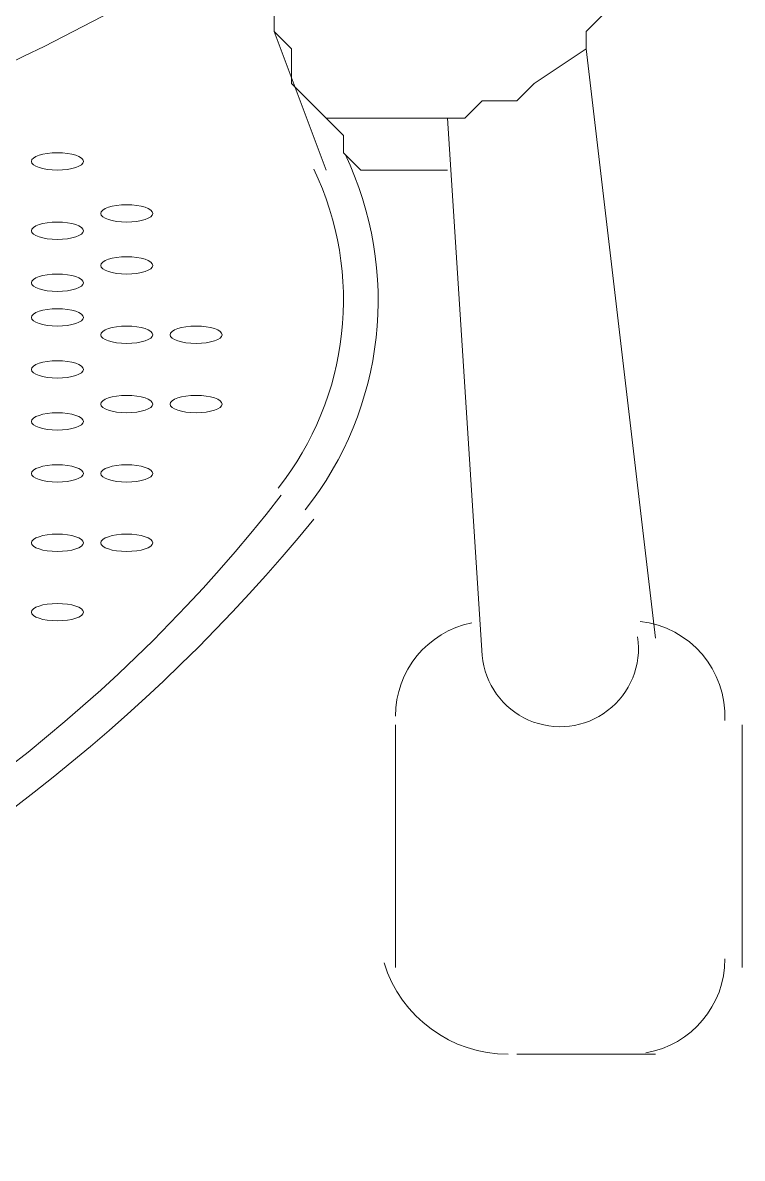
# Model space of a CAD drawing. Header units: metres. Extents: x 29 to 86.9, y -23.2 to 39.7.
# Drawn here: x 80.0678 to 80.1693, y -17.0552 to -16.895 of the extents above; entities that cross this region are included whole.
import ezdxf

# ---------------------------------------------------------------- set-up
doc = ezdxf.new("R2010")
doc.units = ezdxf.units.M
doc.header["$LTSCALE"] = 100
doc.layers.get('0').update_dxf_attribs({"color": 254})
doc.layers.add('Arqui', color=8, linetype='Continuous', lineweight=0)

# ---------------------------------------------------------------- blocks, each defined once
blk = doc.blocks.new('A$C9582355f')
at = {"layer": 'Arqui'}
for points in [[(51.00498407206152, 6.248874245426123, 0.06904268617297561), (51.09355411730957, 6.281661377473938, -0.06904268617297561), (51.00498407206152, 6.248874245426123, 0.06904268617297561), (51.09334474949361, 6.2821006316899, 0.23020382304753), (51.1194562984137, 6.314617182553775)], [(50.94570209220552, 6.231233301121847, 0.03702395519630379), (51.0076128964136, 6.236932160521974, 0.06904277544358724), (51.09908997746953, 6.271294185602073, 0.230532055927802), (51.13151944051759, 6.312533947106203)], [(51.171917912428, 6.182311795992973, -1.027903157981028), (51.14999553276556, 6.179699911393982), (51.14510433276558, 6.255513511393929)], [(50.74301206037359, 6.202296008138092, 0.2538010257356901), (50.93202715296553, 6.119312373602042, 0.2538010257352928), (51.12166220515752, 6.202296008138092)], [(50.7408677827496, 6.198947223601863, 0.2278580694967716), (50.93380057980556, 6.108792184993945, 0.2278580694966489), (51.1262520827816, 6.198947223601863)]]:
    blk.add_lwpolyline(points, format="xyb", dxfattribs=at)
for points in [[(51.16711473276558, 6.27018711139408), (51.1646691327656, 6.267741511393979), (51.1646691327656, 6.265295911393878), (51.15733233276552, 6.260404711394131), (51.15488673276553, 6.25795911139403), (51.15244113276555, 6.25795911139403), (51.14999553276556, 6.25795911139403), (51.14754993276557, 6.255513511393929), (51.14510433276558, 6.255513511393929), (51.13776753276562, 6.255513511393929), (51.13287633276553, 6.255513511393929), (51.12798513276556, 6.255513511393929), (51.12553953276557, 6.25795911139403), (51.12309393276558, 6.260404711394131), (51.12309393276558, 6.265295911393878), (51.1206483327656, 6.267741511393979), (51.1206483327656, 6.27018711139408)], [(51.12798513276556, 6.24817671139408), (51.1206483327656, 6.267741511393979)], [(51.17445153276554, 6.182145511394083), (51.1646691327656, 6.265295911393878)], [(51.12798513276556, 6.255513511393929), (51.13043073276555, 6.253067911393828), (51.13043073276555, 6.250622311394181), (51.13287633276553, 6.24817671139408), (51.13532193276552, 6.24817671139408), (51.14021313276561, 6.24817671139408), (51.14510433276558, 6.24817671139408)], [(51.13776753276562, 6.135679111393983), (51.13776753276562, 6.169917511394033)], [(51.1866795327656, 6.169917511394033), (51.1866795327656, 6.135679111393983)], [(51.17445153276554, 6.123451111393933), (51.15488673276553, 6.123451111393933)]]:
    blk.add_lwpolyline(points, dxfattribs=at)
for centre, radius, start, end in [((51.08763276150552, 6.22983469762903), 0.0476891745964063, 321.6577184458241, 25.58718994639256), ((51.08763271884999, 6.229834692659097), 0.04279800939919531, 321.6577388138259, 25.58716854015584), ((51.15121831822006, 6.171140313813794), 0.01345078545446611, 101.5740174122824, 180.0000103082589), ((51.17078313609608, 6.171140321568146), 0.01345079319591654, 357.3961639794975, 83.69936872081506), ((51.1707831145248, 6.136901914025202), 0.01345081823974233, 279.8768008800223, 359.9999887925794), ((51.15366394220263, 6.141793115787095), 0.01834200439380345, 197.3034382912966, 269.9999705209949)]:
    blk.add_arc(centre, radius, start, end, dxfattribs=at)
for points in [[(51.09007833276559, 6.250622311394181), (51.08805232435753, 6.250622311394181), (51.08640993276555, 6.250074839378158), (51.08640993276555, 6.249399511394131)], [(51.09374673276562, 6.249399511394131), (51.09374673276562, 6.250074839378158), (51.09210434117352, 6.250622311394181), (51.09007833276559, 6.250622311394181)], [(51.08640993276555, 6.249399511394131), (51.08640993276555, 6.248724183410104), (51.08805232435753, 6.24817671139408), (51.09007833276559, 6.24817671139408)], [(51.09007833276559, 6.24817671139408), (51.09210434117352, 6.24817671139408), (51.09374673276562, 6.248724183410104), (51.09374673276562, 6.249399511394131)], [(51.09986073276553, 6.243285511393879), (51.0978347243576, 6.243285511393879), (51.09619233276561, 6.242738039377855), (51.09619233276561, 6.242062711393828)], [(51.10352913276557, 6.242062711393828), (51.10352913276557, 6.242738039377855), (51.10188674117359, 6.243285511393879), (51.09986073276553, 6.243285511393879)], [(51.09619233276561, 6.242062711393828), (51.09619233276561, 6.241387383409801), (51.0978347243576, 6.240839911394232), (51.09986073276553, 6.240839911394232)], [(51.09986073276553, 6.240839911394232), (51.10188674117359, 6.240839911394232), (51.10352913276557, 6.241387383409801), (51.10352913276557, 6.242062711393828)], [(51.09007833276559, 6.240839911394232), (51.08805232435753, 6.240839911394232), (51.08640993276555, 6.240292439378209), (51.08640993276555, 6.239617111394182)], [(51.08640993276555, 6.239617111394182), (51.08640993276555, 6.238941783410155), (51.08805232435753, 6.238394311394131), (51.09007833276559, 6.238394311394131)], [(51.09374673276562, 6.239617111394182), (51.09374673276562, 6.240292439378209), (51.09210434117352, 6.240839911394232), (51.09007833276559, 6.240839911394232)], [(51.09007833276559, 6.238394311394131), (51.09210434117352, 6.238394311394131), (51.09374673276562, 6.238941783410155), (51.09374673276562, 6.239617111394182)], [(51.09986073276553, 6.23594871139403), (51.0978347243576, 6.23594871139403), (51.09619233276561, 6.235401239378007), (51.09619233276561, 6.23472591139398)], [(51.09619233276561, 6.23472591139398), (51.09619233276561, 6.234050583409953), (51.0978347243576, 6.233503111393929), (51.09986073276553, 6.233503111393929)], [(51.10352913276557, 6.23472591139398), (51.10352913276557, 6.235401239378007), (51.10188674117359, 6.23594871139403), (51.09986073276553, 6.23594871139403)], [(51.09986073276553, 6.233503111393929), (51.10188674117359, 6.233503111393929), (51.10352913276557, 6.234050583409953), (51.10352913276557, 6.23472591139398)], [(51.09007833276559, 6.233503111393929), (51.08805232435753, 6.233503111393929), (51.08640993276555, 6.232955639377906), (51.08640993276555, 6.232280311393879)], [(51.09374673276562, 6.232280311393879), (51.09374673276562, 6.232955639377906), (51.09210434117352, 6.233503111393929), (51.09007833276559, 6.233503111393929)], [(51.08640993276555, 6.232280311393879), (51.08640993276555, 6.231604983409852), (51.08805232435753, 6.231057511393828), (51.09007833276559, 6.231057511393828)], [(51.09007833276559, 6.231057511393828), (51.09210434117352, 6.231057511393828), (51.09374673276562, 6.231604983409852), (51.09374673276562, 6.232280311393879)], [(51.09007833276559, 6.228611911394182), (51.08805232435753, 6.228611911394182), (51.08640993276555, 6.228064439378159), (51.08640993276555, 6.227389111394132)], [(51.09374673276562, 6.227389111394132), (51.09374673276562, 6.228064439378159), (51.09210434117352, 6.228611911394182), (51.09007833276559, 6.228611911394182)], [(51.08640993276555, 6.227389111394132), (51.08640993276555, 6.226713783410105), (51.08805232435753, 6.226166311394081), (51.09007833276559, 6.226166311394081)], [(51.09007833276559, 6.226166311394081), (51.09210434117352, 6.226166311394081), (51.09374673276562, 6.226713783410105), (51.09374673276562, 6.227389111394132)], [(51.09986073276553, 6.226166311394081), (51.0978347243576, 6.226166311394081), (51.09619233276561, 6.225618839378058), (51.09619233276561, 6.224943511394031)], [(51.09619233276561, 6.224943511394031), (51.09619233276561, 6.224268183410004), (51.0978347243576, 6.22372071139398), (51.09986073276553, 6.22372071139398)], [(51.10352913276557, 6.224943511394031), (51.10352913276557, 6.225618839378058), (51.10188674117359, 6.226166311394081), (51.09986073276553, 6.226166311394081)], [(51.09986073276553, 6.22372071139398), (51.10188674117359, 6.22372071139398), (51.10352913276557, 6.224268183410004), (51.10352913276557, 6.224943511394031)], [(51.1096431327656, 6.226166311394081), (51.10761712435755, 6.226166311394081), (51.10597473276556, 6.225618839378058), (51.10597473276556, 6.224943511394031)], [(51.10597473276556, 6.224943511394031), (51.10597473276556, 6.224268183410004), (51.10761712435755, 6.22372071139398), (51.1096431327656, 6.22372071139398)], [(51.11331153276552, 6.224943511394031), (51.11331153276552, 6.225618839378058), (51.11166914117354, 6.226166311394081), (51.1096431327656, 6.226166311394081)], [(51.1096431327656, 6.22372071139398), (51.11166914117354, 6.22372071139398), (51.11331153276552, 6.224268183410004), (51.11331153276552, 6.224943511394031)], [(51.09007833276559, 6.221275111393879), (51.08805232435753, 6.221275111393879), (51.08640993276555, 6.220727639377856), (51.08640993276555, 6.220052311393829)], [(51.09374673276562, 6.220052311393829), (51.09374673276562, 6.220727639377856), (51.09210434117352, 6.221275111393879), (51.09007833276559, 6.221275111393879)], [(51.08640993276555, 6.220052311393829), (51.08640993276555, 6.219376983409802), (51.08805232435753, 6.218829511394233), (51.09007833276559, 6.218829511394233)], [(51.09007833276559, 6.218829511394233), (51.09210434117352, 6.218829511394233), (51.09374673276562, 6.219376983409802), (51.09374673276562, 6.220052311393829)], [(51.09986073276553, 6.216383911394132), (51.0978347243576, 6.216383911394132), (51.09619233276561, 6.215836439378108), (51.09619233276561, 6.215161111394082)], [(51.10352913276557, 6.215161111394082), (51.10352913276557, 6.215836439378108), (51.10188674117359, 6.216383911394132), (51.09986073276553, 6.216383911394132)], [(51.1096431327656, 6.216383911394132), (51.10761712435755, 6.216383911394132), (51.10597473276556, 6.215836439378108), (51.10597473276556, 6.215161111394082)], [(51.11331153276552, 6.215161111394082), (51.11331153276552, 6.215836439378108), (51.11166914117354, 6.216383911394132), (51.1096431327656, 6.216383911394132)], [(51.09007833276559, 6.213938311394031), (51.08805232435753, 6.213938311394031), (51.08640993276555, 6.213390839378008), (51.08640993276555, 6.212715511393981)], [(51.09374673276562, 6.212715511393981), (51.09374673276562, 6.213390839378008), (51.09210434117352, 6.213938311394031), (51.09007833276559, 6.213938311394031)], [(51.09619233276561, 6.215161111394082), (51.09619233276561, 6.214485783410055), (51.0978347243576, 6.213938311394031), (51.09986073276553, 6.213938311394031)], [(51.09986073276553, 6.213938311394031), (51.10188674117359, 6.213938311394031), (51.10352913276557, 6.214485783410055), (51.10352913276557, 6.215161111394082)], [(51.10597473276556, 6.215161111394082), (51.10597473276556, 6.214485783410055), (51.10761712435755, 6.213938311394031), (51.1096431327656, 6.213938311394031)], [(51.1096431327656, 6.213938311394031), (51.11166914117354, 6.213938311394031), (51.11331153276552, 6.214485783410055), (51.11331153276552, 6.215161111394082)], [(51.08640993276555, 6.212715511393981), (51.08640993276555, 6.212040183409954), (51.08805232435753, 6.21149271139393), (51.09007833276559, 6.21149271139393)], [(51.09007833276559, 6.21149271139393), (51.09210434117352, 6.21149271139393), (51.09374673276562, 6.212040183409954), (51.09374673276562, 6.212715511393981)], [(51.09007833276559, 6.206601511394183), (51.08805232435753, 6.206601511394183), (51.08640993276555, 6.206054039378159), (51.08640993276555, 6.205378711394133)], [(51.09374673276562, 6.205378711394133), (51.09374673276562, 6.206054039378159), (51.09210434117352, 6.206601511394183), (51.09007833276559, 6.206601511394183)], [(51.09986073276553, 6.206601511394183), (51.0978347243576, 6.206601511394183), (51.09619233276561, 6.206054039378159), (51.09619233276561, 6.205378711394133)], [(51.10352913276557, 6.205378711394133), (51.10352913276557, 6.206054039378159), (51.10188674117359, 6.206601511394183), (51.09986073276553, 6.206601511394183)], [(51.08640993276555, 6.205378711394133), (51.08640993276555, 6.204703383410106), (51.08805232435753, 6.204155911394082), (51.09007833276559, 6.204155911394082)], [(51.09007833276559, 6.204155911394082), (51.09210434117352, 6.204155911394082), (51.09374673276562, 6.204703383410106), (51.09374673276562, 6.205378711394133)], [(51.09619233276561, 6.205378711394133), (51.09619233276561, 6.204703383410106), (51.0978347243576, 6.204155911394082), (51.09986073276553, 6.204155911394082)], [(51.09986073276553, 6.204155911394082), (51.10188674117359, 6.204155911394082), (51.10352913276557, 6.204703383410106), (51.10352913276557, 6.205378711394133)], [(51.09007833276559, 6.196819111394234), (51.08805232435753, 6.196819111394234), (51.08640993276555, 6.19627163937821), (51.08640993276555, 6.195596311394183)], [(51.09374673276562, 6.195596311394183), (51.09374673276562, 6.19627163937821), (51.09210434117352, 6.196819111394234), (51.09007833276559, 6.196819111394234)], [(51.09986073276553, 6.196819111394234), (51.0978347243576, 6.196819111394234), (51.09619233276561, 6.19627163937821), (51.09619233276561, 6.195596311394183)], [(51.10352913276557, 6.195596311394183), (51.10352913276557, 6.19627163937821), (51.10188674117359, 6.196819111394234), (51.09986073276553, 6.196819111394234)], [(51.08640993276555, 6.195596311394183), (51.08640993276555, 6.194920983410157), (51.08805232435753, 6.194373511394133), (51.09007833276559, 6.194373511394133)], [(51.09007833276559, 6.194373511394133), (51.09210434117352, 6.194373511394133), (51.09374673276562, 6.194920983410157), (51.09374673276562, 6.195596311394183)], [(51.09619233276561, 6.195596311394183), (51.09619233276561, 6.194920983410157), (51.0978347243576, 6.194373511394133), (51.09986073276553, 6.194373511394133)], [(51.09986073276553, 6.194373511394133), (51.10188674117359, 6.194373511394133), (51.10352913276557, 6.194920983410157), (51.10352913276557, 6.195596311394183)], [(51.09007833276559, 6.18703671139383), (51.08805232435753, 6.18703671139383), (51.08640993276555, 6.186489239377806), (51.08640993276555, 6.185813911394234)], [(51.09374673276562, 6.185813911394234), (51.09374673276562, 6.186489239377806), (51.09210434117352, 6.18703671139383), (51.09007833276559, 6.18703671139383)], [(51.08640993276555, 6.185813911394234), (51.08640993276555, 6.185138583410208), (51.08805232435753, 6.184591111394184), (51.09007833276559, 6.184591111394184)], [(51.09007833276559, 6.184591111394184), (51.09210434117352, 6.184591111394184), (51.09374673276562, 6.185138583410208), (51.09374673276562, 6.185813911394234)]]:
    blk.add_open_spline(points, degree=3, dxfattribs=at)

msp = doc.modelspace()

# ---------------------------------------------------------------- block references
msp.add_blockref('A$C9582355f', (28.98266172889876, -23.16396569870889))

doc.saveas('drawing.dxf')
